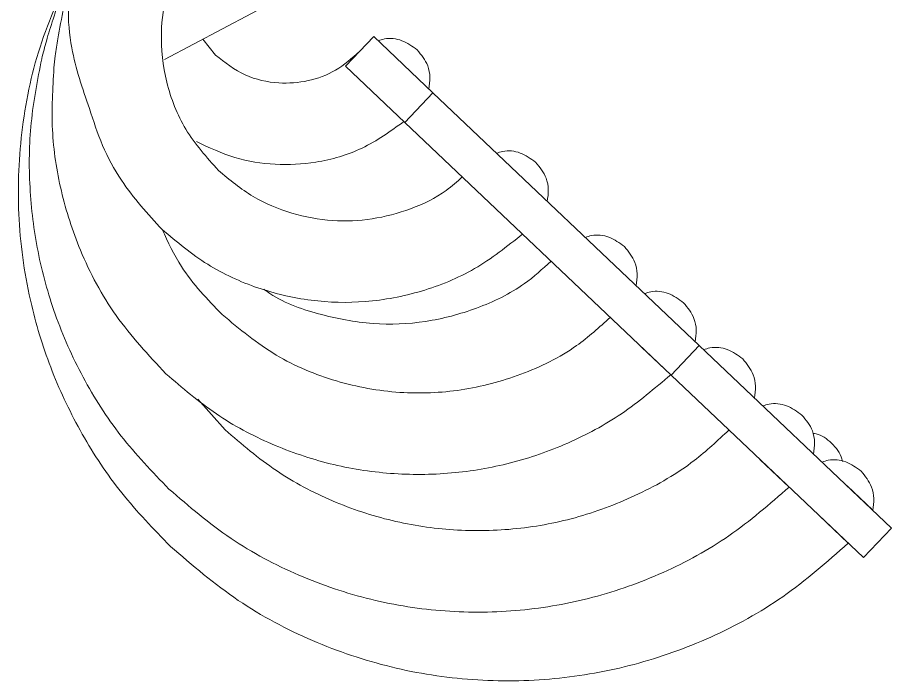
# Model space of a CAD drawing. Header units: inches. Extents: x 0 to 44.3, y 0 to 33.7.
# Drawn here: x 24.783 to 26.121, y 17.584 to 18.602 of the extents above; entities that cross this region are included whole.
import ezdxf

# ---------------------------------------------------------------- set-up
doc = ezdxf.new("R2010")
doc.units = ezdxf.units.IN
doc.header["$MEASUREMENT"] = 0

msp = doc.modelspace()

# ---------------------------------------------------------------- linework, layer by layer
at = {"color": 7, "linetype": 'Continuous', "lineweight": 15}
for p, q in [((25.0076, 18.5373), (25.6528, 18.8794)), ((25.0858, 18.5441), (25.0665, 18.5685)), ((25.3282, 18.5725), (25.2852, 18.5271)), ((25.3282, 18.5725), (25.4189, 18.4864)), ((24.8197, 18.5386), (24.8198, 18.5386)), ((25.2852, 18.5271), (25.3758, 18.4411)), ((25.4189, 18.4864), (25.3758, 18.4411)), ((25.4189, 18.4864), (25.8268, 18.099)), ((25.3758, 18.4411), (25.7837, 18.0537)), ((25.7384, 18.0968), (25.7384, 18.0968)), ((25.7831, 18.0544), (25.7384, 18.0968)), ((25.8268, 18.099), (25.7837, 18.0537)), ((25.8268, 18.099), (26.1213, 17.8193)), ((25.7837, 18.0537), (26.0783, 17.774)), ((25.1006, 17.9698), (25.0591, 18.0167)), ((25.9197, 17.9246), (25.9197, 17.9246)), ((25.9645, 17.8821), (25.9197, 17.9246)), ((26.0534, 17.8839), (26.0926, 17.8466)), ((26.0534, 17.8839), (26.0534, 17.8839)), ((26.0551, 17.796), (26.0103, 17.8385)), ((26.1213, 17.8193), (26.0783, 17.774))]:
    msp.add_line(p, q, dxfattribs=at)
for points, knots in [([(25.0904, 18.3674), (25.0724, 18.3875), (25.037, 18.4271), (25.0082, 18.5017), (25.0001, 18.5738), (25.0092, 18.6398), (25.03, 18.6986), (25.0542, 18.7324), (25.0665, 18.7495)], [0, 0, 0, 0, 0.191634, 0.376929, 0.560052, 0.704332, 0.850296, 1, 1, 1, 1]), ([(24.8686, 18.6819), (24.8498, 18.6406), (24.8124, 18.5587), (24.7857, 18.426), (24.7811, 18.292), (24.7992, 18.1686), (24.8337, 18.0583), (24.88, 17.9618), (24.9402, 17.8706), (24.9911, 17.8179), (25.0169, 17.7913)], [0, 0, 0, 0, 0.140075, 0.278484, 0.416231, 0.55411, 0.663133, 0.773279, 0.885254, 1, 1, 1, 1]), ([(24.8683, 18.6817), (24.8616, 18.667), (24.8495, 18.6402), (24.8411, 18.612), (24.8373, 18.5993)], [0, 0, 0, 0, 0.548913, 1, 1, 1, 1]), ([(24.868, 18.6819), (24.863, 18.6601), (24.8545, 18.6227), (24.8454, 18.5763), (24.8404, 18.5456), (24.839, 18.5306), (24.8384, 18.5244)], [0, 0, 0, 0, 0.419022, 0.718186, 0.88374, 1, 1, 1, 1]), ([(24.8684, 18.6816), (24.8649, 18.6605), (24.8581, 18.6186), (24.8648, 18.5435), (24.8822, 18.4929), (24.8928, 18.4623)], [0, 0, 0, 0, 0.285555, 0.567182, 1, 1, 1, 1]), ([(24.8373, 18.5993), (24.8336, 18.5881), (24.8272, 18.5682), (24.8221, 18.5478), (24.8198, 18.5389)], [0, 0, 0, 0, 0.5606827, 1, 1, 1, 1]), ([(25.395, 18.5521), (25.3875, 18.5575), (25.3727, 18.5682), (25.3498, 18.5711), (25.3382, 18.5671), (25.335, 18.566)], [0, 0, 0, 0, 0.429326, 0.844277, 1, 1, 1, 1]), ([(25.3067, 18.5498), (25.2949, 18.5394), (25.2718, 18.5189), (25.2281, 18.503), (25.1803, 18.4993), (25.1291, 18.5106), (25.1004, 18.5328), (25.0858, 18.5441)], [0, 0, 0, 0, 0.191265, 0.376162, 0.559074, 0.775748, 1, 1, 1, 1]), ([(25.4127, 18.4922), (25.4136, 18.4981), (25.4154, 18.51), (25.4112, 18.532), (25.4012, 18.5444), (25.395, 18.5521)], [0, 0, 0, 0, 0.276453, 0.553211, 1, 1, 1, 1]), ([(24.8198, 18.5386), (24.8134, 18.5061), (24.8007, 18.441), (24.7996, 18.3413), (24.8117, 18.2426), (24.8386, 18.1444), (24.881, 18.0491), (24.9389, 17.9578), (24.9891, 17.9056), (25.0146, 17.8791)], [0, 0, 0, 0, 0.138123, 0.275827, 0.413622, 0.552043, 0.698438, 0.847285, 1, 1, 1, 1]), ([(24.8198, 18.5389), (24.8198, 18.5389), (24.8198, 18.5388), (24.8198, 18.5387), (24.8197, 18.5386)], [0, 0, 0, 0, 0.561073, 1, 1, 1, 1]), ([(24.8384, 18.5244), (24.8366, 18.4928), (24.8329, 18.4297), (24.8474, 18.3351), (24.8785, 18.2384), (24.9303, 18.1411), (24.9832, 18.0845), (25.01, 18.0558)], [0, 0, 0, 0, 0.183329, 0.366837, 0.551518, 0.77241, 1, 1, 1, 1]), ([(24.8928, 18.4623), (24.899, 18.4433), (24.9115, 18.405), (24.9462, 18.3401), (24.9821, 18.3009), (25.0043, 18.2767)], [0, 0, 0, 0, 0.274232, 0.55191, 1, 1, 1, 1]), ([(25.0567, 18.4116), (25.076, 18.4025), (25.1142, 18.3845), (25.1772, 18.3746), (25.2437, 18.3781), (25.313, 18.3982), (25.3539, 18.4275), (25.3745, 18.4423)], [0, 0, 0, 0, 0.187705, 0.372793, 0.557254, 0.775985, 1, 1, 1, 1]), ([(25.5763, 18.3799), (25.5688, 18.3854), (25.554, 18.396), (25.5311, 18.3989), (25.5195, 18.3949), (25.5163, 18.3938)], [0, 0, 0, 0, 0.429326, 0.844277, 1, 1, 1, 1]), ([(25.594, 18.32), (25.5949, 18.326), (25.5967, 18.3379), (25.5925, 18.3598), (25.5825, 18.3722), (25.5763, 18.3799)], [0, 0, 0, 0, 0.2764509, 0.5532102, 1, 1, 1, 1]), ([(25.4639, 18.3574), (25.4559, 18.3502), (25.4326, 18.3293), (25.3853, 18.307), (25.3262, 18.2911), (25.2641, 18.2886), (25.202, 18.2999), (25.1413, 18.3252), (25.1075, 18.3531), (25.0904, 18.3674)], [0, 0, 0, 0, 0.078466, 0.22903, 0.377305, 0.524865, 0.680014, 0.837486, 1, 1, 1, 1]), ([(25.0961, 18.1465), (25.0736, 18.1699), (25.0361, 18.2088), (25.0133, 18.2575), (25.0041, 18.2769)], [0, 0, 0, 0, 0.601408, 1, 1, 1, 1]), ([(25.0043, 18.2767), (25.0268, 18.2579), (25.071, 18.2208), (25.1496, 18.185), (25.2318, 18.1657), (25.3171, 18.1636), (25.4024, 18.1798), (25.4855, 18.2138), (25.5324, 18.251), (25.5561, 18.2698)], [0, 0, 0, 0, 0.144661, 0.2849949, 0.4231341, 0.5604786, 0.704647, 0.8504763, 1, 1, 1, 1]), ([(25.7123, 18.2508), (25.7048, 18.2562), (25.6899, 18.2669), (25.6671, 18.2698), (25.6555, 18.2658), (25.6523, 18.2647)], [0, 0, 0, 0, 0.429326, 0.844277, 1, 1, 1, 1]), ([(25.73, 18.1909), (25.7309, 18.1969), (25.7327, 18.2088), (25.7284, 18.2307), (25.7185, 18.2431), (25.7123, 18.2508)], [0, 0, 0, 0, 0.2764533, 0.5532111, 1, 1, 1, 1]), ([(25.5999, 18.2283), (25.5867, 18.2163), (25.5531, 18.1859), (25.487, 18.1542), (25.4083, 18.1332), (25.3254, 18.1296), (25.2432, 18.1459), (25.186, 18.1656), (25.1616, 18.1842), (25.1599, 18.1854)], [0, 0, 0, 0, 0.112533, 0.286004, 0.456836, 0.626844, 0.805596, 0.987022, 1, 1, 1, 1]), ([(25.8029, 18.1647), (25.7954, 18.1702), (25.7806, 18.1809), (25.7577, 18.1837), (25.7461, 18.1797), (25.7429, 18.1786)], [0, 0, 0, 0, 0.429336, 0.844292, 1, 1, 1, 1]), ([(25.8206, 18.1049), (25.8215, 18.1108), (25.8233, 18.1227), (25.8191, 18.1446), (25.8091, 18.1571), (25.8029, 18.1647)], [0, 0, 0, 0, 0.2764463, 0.553204, 1, 1, 1, 1]), ([(25.6905, 18.1422), (25.6738, 18.1271), (25.6334, 18.0903), (25.5549, 18.0524), (25.4629, 18.0278), (25.3664, 18.0239), (25.2697, 18.0415), (25.1753, 18.0808), (25.1228, 18.1244), (25.0961, 18.1465)], [0, 0, 0, 0, 0.103078, 0.249622, 0.393937, 0.537557, 0.688563, 0.841828, 1, 1, 1, 1]), ([(25.8936, 18.0787), (25.8861, 18.0841), (25.8712, 18.0948), (25.8484, 18.0977), (25.8367, 18.0937), (25.8336, 18.0926)], [0, 0, 0, 0, 0.4293257, 0.8442767, 1, 1, 1, 1]), ([(25.9113, 18.0188), (25.9122, 18.0247), (25.914, 18.0366), (25.9097, 18.0586), (25.8997, 18.071), (25.8936, 18.0787)], [0, 0, 0, 0, 0.276451, 0.55321, 1, 1, 1, 1]), ([(25.01, 18.0558), (25.0351, 18.0343), (25.0845, 17.9919), (25.1703, 17.9462), (25.2604, 17.9155), (25.3536, 17.9006), (25.447, 17.9012), (25.5388, 17.9168), (25.6267, 17.9475), (25.7104, 17.9922), (25.7586, 18.0335), (25.7831, 18.0544)], [0, 0, 0, 0, 0.11606, 0.229009, 0.340096, 0.450206, 0.55998, 0.667995, 0.776778, 0.887088, 1, 1, 1, 1]), ([(25.9842, 17.9926), (25.9767, 17.998), (25.9619, 18.0087), (25.939, 18.0116), (25.9274, 18.0076), (25.9242, 18.0065)], [0, 0, 0, 0, 0.4293195, 0.8442637, 1, 1, 1, 1]), ([(26.0019, 17.9327), (26.0028, 17.9387), (26.0046, 17.9506), (26.0004, 17.9725), (25.9904, 17.9849), (25.9842, 17.9926)], [0, 0, 0, 0, 0.276451, 0.553212, 1, 1, 1, 1]), ([(25.8723, 17.9696), (25.855, 17.9534), (25.8136, 17.9146), (25.7354, 17.8696), (25.6436, 17.8342), (25.5477, 17.8158), (25.451, 17.8139), (25.3556, 17.8282), (25.2638, 17.8588), (25.1764, 17.9048), (25.1261, 17.9479), (25.1006, 17.9698)], [0, 0, 0, 0, 0.083203, 0.200001, 0.314882, 0.428796, 0.542432, 0.654353, 0.767248, 0.882029, 1, 1, 1, 1]), ([(26.0296, 17.9496), (26.0222, 17.9559), (26.0135, 17.9634), (26.0025, 17.9641), (26.0009, 17.9642)], [0, 0, 0, 0, 0.848666, 1, 1, 1, 1]), ([(26.0462, 17.9212), (26.046, 17.9225), (26.044, 17.9335), (26.0363, 17.9421), (26.0296, 17.9496)], [0, 0, 0, 0, 0.124378, 1, 1, 1, 1]), ([(26.0749, 17.9065), (26.0674, 17.9119), (26.0525, 17.9226), (26.0297, 17.9255), (26.018, 17.9215), (26.0149, 17.9204)], [0, 0, 0, 0, 0.428996, 0.843547, 1, 1, 1, 1]), ([(26.0926, 17.8466), (26.0935, 17.8526), (26.0953, 17.8645), (26.091, 17.8864), (26.0811, 17.8988), (26.0749, 17.9065)], [0, 0, 0, 0, 0.276333, 0.552937, 1, 1, 1, 1]), ([(25.0146, 17.8791), (25.0454, 17.8527), (25.1062, 17.8005), (25.2119, 17.7446), (25.3227, 17.707), (25.4374, 17.6891), (25.5524, 17.6904), (25.6652, 17.7103), (25.7731, 17.7488), (25.8757, 17.8047), (25.9346, 17.8561), (25.9645, 17.8821)], [0, 0, 0, 0, 0.1160168, 0.2289124, 0.3399492, 0.4500167, 0.559759, 0.6677613, 0.7765605, 0.8869383, 1, 1, 1, 1]), ([(25.0169, 17.7913), (25.0506, 17.7623), (25.117, 17.7053), (25.2326, 17.6441), (25.3538, 17.6031), (25.4793, 17.5837), (25.6049, 17.5852), (25.7282, 17.6072), (25.8462, 17.6495), (25.9583, 17.711), (26.0226, 17.7675), (26.0551, 17.796)], [0, 0, 0, 0, 0.116003, 0.22888, 0.339898, 0.449949, 0.559677, 0.667672, 0.776476, 0.886879, 1, 1, 1, 1])]:
    msp.add_open_spline(points, degree=3, knots=knots, dxfattribs=at)

doc.saveas('drawing.dxf')
